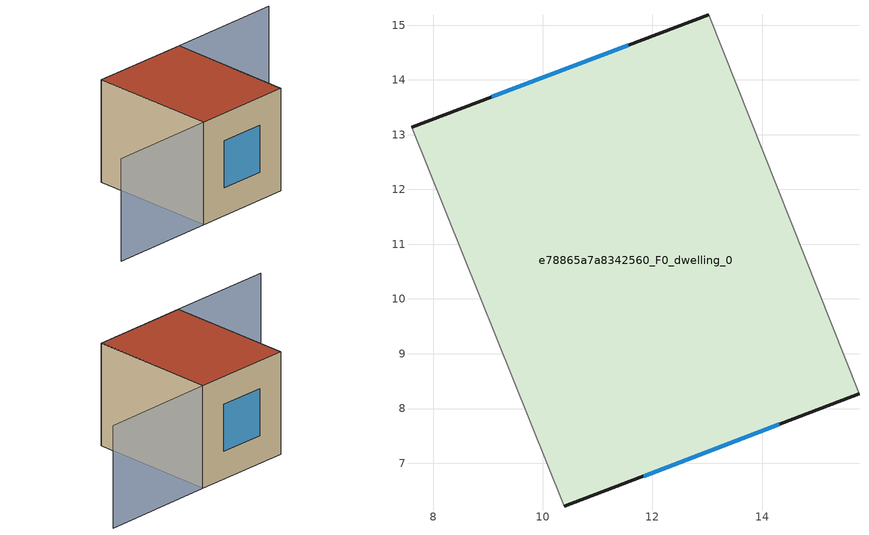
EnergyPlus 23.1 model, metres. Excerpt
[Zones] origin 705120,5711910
e78865a7a8342560_F0_dwelling_0
 floor ground (EU_floor_Construction): 13.03,15.19 15.77,8.27 10.39,6.21 7.6,13.14 z0
 wall outside (EU_wall_Construction): 13.03,15.19 7.6,13.14 / 10.39,6.21 15.77,8.27 z0:6
 wall adiabatic (EU_wall_Construction): 15.77,8.27 13.03,15.19 / 7.6,13.14 10.39,6.21 z0:6
 window (EU_Window_Construction): 11.56,14.64 9.07,13.69 / 11.84,6.77 14.32,7.71 z1.62:4.38
 roof outside (EU_roof_Construction): 15.77,8.27 13.03,15.19 7.6,13.14 10.39,6.21 z6
shading: 7.69,13.18 10.39,6.21 / 10.39,6.21 4.62,3.97 / 15.71,8.25 13.02,15.19 / 13.02,15.19 19.33,17.63 z0:6
[Building]
EU S2 Campaign: North Axis=0; Terrain=City; Solar Distribution=FullExterior
[Site:Location]
London: Latitude=51.5; Longitude=-0.5; Time Zone=0; Elevation=25
[SizingPeriod:WeatherFileDays]
AnnualSizingPeriod: Begin Month=1; Begin Day of Month=1; End Month=12; End Day of Month=31; Day of Week for Start Day=Monday; Use Weather File Daylight Saving Period=No; Use Weather File Rain and Snow Indicators=No
[MATERIAL]
EU_InternalMass_Material: Roughness=MediumRough; Thickness=0.1; Conductivity=1; Density=1800; Specific Heat=900; Thermal Absorptance=0.9; Solar Absorptance=0.7; Visible Absorptance=0.7
[MATERIAL:NOMASS] Roughness=MediumRough; Thermal Absorptance=0.9; Solar Absorptance=0.7; Visible Absorptance=0.7
Name | Thermal Resistance
EU_wall_NoMass | 0.727863
EU_roof_NoMass | 0.773354
EU_floor_NoMass | 1.79329
[WINDOWMATERIAL:SIMPLEGLAZINGSYSTEM]
EU_Window_SimpleGlazing: UFactor=2.58614; Solar Heat Gain Coefficient=0.76; Visible Transmittance=0.76
[CONSTRUCTION]
EU_wall_Construction: EU_wall_NoMass
EU_roof_Construction: EU_roof_NoMass
EU_floor_Construction: EU_floor_NoMass
EU_InternalMass_Construction: EU_InternalMass_Material
EU_Window_Construction: EU_Window_SimpleGlazing
[ZONE]
e78865a7a8342560_F0_dwelling_0: Type=1; Multiplier=1; Ceiling Height=autocalculate; Volume=258.743; Floor Area=autocalculate; Part of Total Floor Area=Yes
[INTERNALMASS]
e78865a7a8342560_F0_dwelling_0_EU_InternalMass: Construction=EU_InternalMass_Construction; Zone or ZoneList=e78865a7a8342560_F0_dwelling_0; Surface Area=43.124
[OTHEREQUIPMENT]
EU_Step8_InternalGain_e78865a7a8342560_F0_dwelling_0_f000: Fuel Type=Electricity; Zone or ZoneList or Space or SpaceList=e78865a7a8342560_F0_dwelling_0; Schedule=EU_Step8_GainSchedule_e78865a7a8342560_F0_dwelling_0_f000; Design Level Calculation Method=Watts/Area; Power per Zone Floor Area=1; Fraction Latent=0; Fraction Radiant=0; Fraction Lost=0; Carbon Dioxide Generation Rate=0; EndUse Subcategory=EU_Step8_InternalGains
[ZONEVENTILATION:DESIGNFLOWRATE]
EU_ConstantAir_e78865a7a8342560_F0_dwelling_0: Zone or ZoneList or Space or SpaceList=e78865a7a8342560_F0_dwelling_0; Schedule=EU_AlwaysOn; Design Flow Rate Calculation Method=AirChanges/Hour; Air Changes per Hour=0.484901; Ventilation Type=Natural; Fan Pressure Rise=0; Fan Total Efficiency=1; Constant Term Coefficient=1; Temperature Term Coefficient=0; Velocity Term Coefficient=0; Velocity Squared Term Coefficient=0; Minimum Indoor Temperature=-100; Maximum Indoor Temperature=100; Delta Temperature=-100; Minimum Outdoor Temperature=-100; Maximum Outdoor Temperature=100; Maximum Wind Speed=40
[HVACTEMPLATE:THERMOSTAT]
EU_HeatOnly_e78865a7a8342560_F0_dwelling_0: Constant Heating Setpoint=20; Constant Cooling Setpoint=50
[HVACTEMPLATE:ZONE:IDEALLOADSAIRSYSTEM]
e78865a7a8342560_F0_dwelling_0: Template Thermostat=EU_HeatOnly_e78865a7a8342560_F0_dwelling_0; System Availability Schedule=EU_AlwaysOn; Maximum Heating Supply Air Temperature=50; Minimum Cooling Supply Air Temperature=13; Maximum Heating Supply Air Humidity Ratio=0.0156; Minimum Cooling Supply Air Humidity Ratio=0.0077; Heating Limit=NoLimit; Cooling Limit=NoLimit; Heating Availability Schedule=EU_AlwaysOn; Cooling Availability Schedule=EU_CoolingOff; Dehumidification Control Type=ConstantSensibleHeatRatio; Cooling Sensible Heat Ratio=0.7; Dehumidification Setpoint=60; Humidification Control Type=None; Humidification Setpoint=30; Outdoor Air Method=None; Outdoor Air Flow Rate per Person=0.00944; Outdoor Air Flow Rate per Zone Floor Area=0; Outdoor Air Flow Rate per Zone=0; Demand Controlled Ventilation Type=None; Outdoor Air Economizer Type=NoEconomizer; Heat Recovery Type=None; Sensible Heat Recovery Effectiveness=0.7; Latent Heat Recovery Effectiveness=0.65
[SIZING:ZONE]
e78865a7a8342560_F0_dwelling_0: Zone Cooling Design Supply Air Temperature Input Method=SupplyAirTemperature; Zone Cooling Design Supply Air Temperature=13; Zone Heating Design Supply Air Temperature Input Method=SupplyAirTemperature; Zone Heating Design Supply Air Temperature=50; Zone Cooling Design Supply Air Humidity Ratio=0.008; Zone Heating Design Supply Air Humidity Ratio=0.008; Cooling Design Air Flow Method=DesignDay; Cooling Design Air Flow Rate=0; Cooling Minimum Air Flow per Zone Floor Area=0.000762; Cooling Minimum Air Flow=0; Cooling Minimum Air Flow Fraction=0.2; Heating Design Air Flow Method=DesignDay; Heating Design Air Flow Rate=0; Heating Maximum Air Flow per Zone Floor Area=0.002032; Heating Maximum Air Flow=0.141576; Heating Maximum Air Flow Fraction=0.3; Account for Dedicated Outdoor Air System=No; Dedicated Outdoor Air System Control Strategy=NeutralSupplyAir; Dedicated Outdoor Air Low Setpoint Temperature for Design=autosize; Dedicated Outdoor Air High Setpoint Temperature for Design=autosize; Zone Load Sizing Method=Sensible Load Only No Latent Load; Zone Latent Cooling Design Supply Air Humidity Ratio Input Method=HumidityRatioDifference; Zone Cooling Design Supply Air Humidity Ratio Difference=0.005; Zone Latent Heating Design Supply Air Humidity Ratio Input Method=HumidityRatioDifference; Zone Humidification Design Supply Air Humidity Ratio Difference=0.005
[SCHEDULE:CONSTANT]
Name | Hourly Value
EU_AlwaysOn | 1
EU_CoolingOff | 0
[SCHEDULE:FILE]
EU_Step8_GainSchedule_e78865a7a8342560_F0_dwelling_0_f000: File=../../schedules/e78865a7a8342560/e78865a7a8342560_F0_dwelling_0_f000_gain.csv; Column Number=1; Rows to Skip at Top=0; Number of Hours of Data=8760; Column Separator=Comma; Interpolate to Timestep=No; Minutes per Item=60; Adjust Schedule for Daylight Savings=Yes
